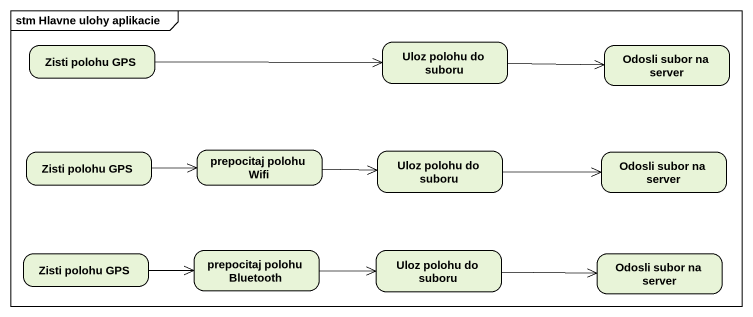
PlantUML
@startuml
mainframe stm Hlavne ulohy aplikacie
hide empty description
state "Zisti polohu GPS" as Zisti_polohu_GPS
state "Uloz polohu do suboru" as Uloz_polohu_do_suboru
state "Odosli subor na server" as Odosli_subor_na_server
state "Zisti polohu GPS" as Zisti_polohu_GPS_2
state "prepocitaj polohu Wifi" as prepocitaj_polohu_Wifi
state "Uloz polohu do suboru" as Uloz_polohu_do_suboru_2
state "Odosli subor na server" as Odosli_subor_na_server_2
state "Zisti polohu GPS" as Zisti_polohu_GPS_3
state "prepocitaj polohu Bluetooth" as prepocitaj_polohu_Bluetooth
state "Uloz polohu do suboru" as Uloz_polohu_do_suboru_3
state "Odosli subor na server" as Odosli_subor_na_server_3
Zisti_polohu_GPS -right-> Uloz_polohu_do_suboru
Uloz_polohu_do_suboru -right-> Odosli_subor_na_server
Zisti_polohu_GPS_2 -right-> prepocitaj_polohu_Wifi
prepocitaj_polohu_Wifi -right-> Uloz_polohu_do_suboru_2
Uloz_polohu_do_suboru_2 -right-> Odosli_subor_na_server_2
Zisti_polohu_GPS_3 -right-> prepocitaj_polohu_Bluetooth
prepocitaj_polohu_Bluetooth -right-> Uloz_polohu_do_suboru_3
Uloz_polohu_do_suboru_3 -right-> Odosli_subor_na_server_3
@enduml
